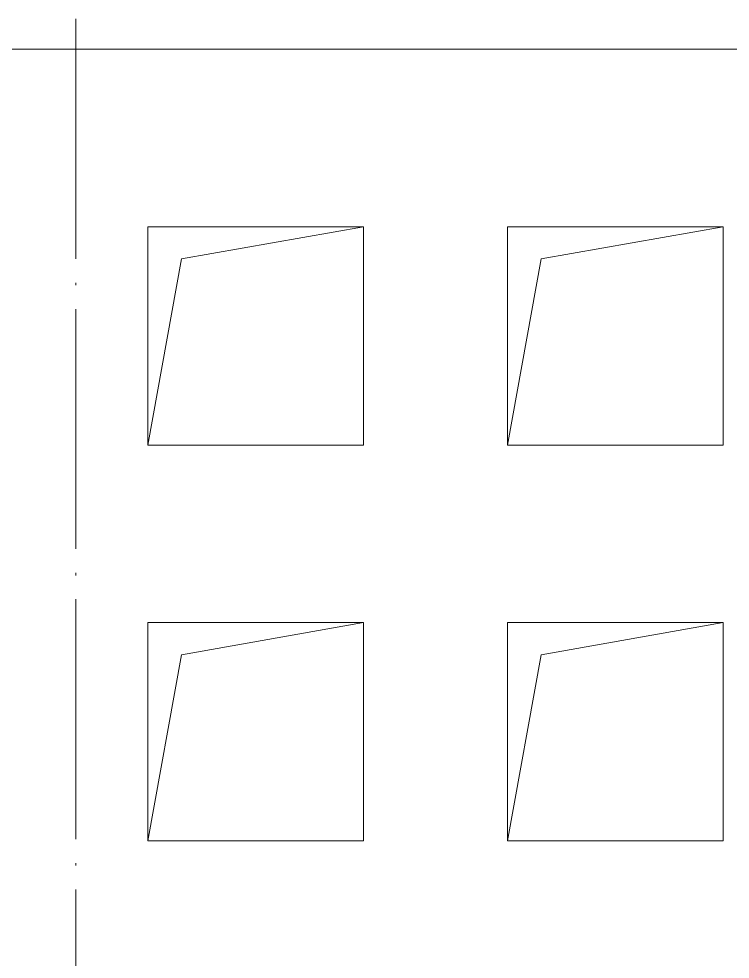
# Model space of a CAD drawing. Extents: x -965262 to 1142518, y -357520 to 71675.
# Drawn here: x -336031 to -330099, y -212957 to -205117 of the extents above; entities that cross this region are included whole.
import ezdxf

# ---------------------------------------------------------------- set-up
doc = ezdxf.new("R2010")
doc.units = 0
doc.header["$LTSCALE"] = 10
doc.linetypes.add('DOTE', pattern=[2.42, 2, -0.2, 0.02, -0.2])
doc.layers.get('0').update_dxf_attribs({"linetype": 'CONTINUOUS', "lineweight": 30})
doc.layers.add('DOTE', color=7, linetype='DOTE', lineweight=9)

msp = doc.modelspace()

# ---------------------------------------------------------------- linework, layer by layer
at = {"lineweight": 15, "extrusion": (-1.83697e-16, 0, -1)}
for p, q in [((-330041, -205371.2, -4148.8), (-336106, -205371.2, -4711.1)), ((-333156, -206851.2, -3259.8), (-334956, -206851.2, -3259.8)), ((-330156, -206851.2, -3259.8), (-331956, -206851.2, -3259.8)), ((-333156, -208671.2, -3259.8), (-334956, -208671.2, -3259.8)), ((-330156, -208671.2, -3259.8), (-331956, -208671.2, -3259.8)), ((-333156, -210151.2, -3259.8), (-334956, -210151.2, -3259.8)), ((-330156, -210151.2, -3259.8), (-331956, -210151.2, -3259.8)), ((-333156, -211971.2, -3259.8), (-334956, -211971.2, -3259.8)), ((-330156, -211971.2, -3259.8), (-331956, -211971.2, -3259.8))]:
    msp.add_line(p, q, dxfattribs=at)
at = {"lineweight": 15, "ltscale": 100, "extrusion": (0, -1, 0)}
for p, q in [((-334956, -206851.2, -4711.1), (-334956, -208671.2, -4711.1)), ((-333156, -206851.2, -4711.1), (-333156, -208671.2, -4711.1)), ((-331956, -206851.2, -4711.1), (-331956, -208671.2, -4711.1)), ((-330156, -206851.2, -4711.1), (-330156, -208671.2, -4711.1)), ((-334956, -210151.2, -4711.1), (-334956, -211971.2, -4711.1)), ((-333156, -210151.2, -4711.1), (-333156, -211971.2, -4711.1)), ((-331956, -210151.2, -4711.1), (-331956, -211971.2, -4711.1)), ((-330156, -210151.2, -4711.1), (-330156, -211971.2, -4711.1))]:
    msp.add_line(p, q, dxfattribs=at)
at = {"lineweight": 15}
for p, q in [((-333156, -206851.2, -4711.1), (-334674, -207118.3, -4711.1)), ((-330156, -206851.2, -4711.1), (-331674, -207118.3, -4711.1)), ((-334674, -207118.3, -4711.1), (-334956, -208671.2, -4711.1)), ((-331674, -207118.3, -4711.1), (-331956, -208671.2, -4711.1)), ((-333156, -210151.2, -4711.1), (-334674, -210418.3, -4711.1)), ((-330156, -210151.2, -4711.1), (-331674, -210418.3, -4711.1)), ((-334674, -210418.3, -4711.1), (-334956, -211971.2, -4711.1)), ((-331674, -210418.3, -4711.1), (-331956, -211971.2, -4711.1))]:
    msp.add_line(p, q, dxfattribs=at)
at = {"layer": 'DOTE', "ltscale": 100, "extrusion": (0, -1, 0)}
msp.add_line((-335556, -205116.9, -4711.1), (-335556, -218784.6, -4711.1), dxfattribs=at)

doc.saveas('drawing.dxf')
